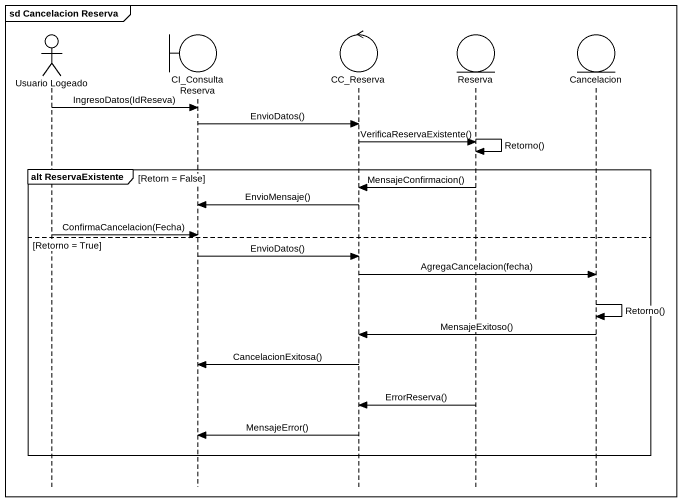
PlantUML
@startuml
mainframe sd Cancelacion Reserva
hide footbox
actor "Usuario Logeado" as Usuario_Logeado
boundary CI_ConsultaReserva
control CC_Reserva
entity Reserva
entity Cancelacion

Usuario_Logeado -> CI_ConsultaReserva : IngresoDatos(IdReseva)
CI_ConsultaReserva -> CC_Reserva : EnvioDatos()
Reserva -> Reserva : Retorno()
CC_Reserva -> Reserva : VerificaReservaExistente()
group alt ReservaExistente [Retorn = False]
  Reserva -> CC_Reserva : MensajeConfirmacion()
  CC_Reserva -> CI_ConsultaReserva : EnvioMensaje()
  Usuario_Logeado -> CI_ConsultaReserva : ConfirmaCancelacion(Fecha)
else Retorno = True
  CI_ConsultaReserva -> CC_Reserva : EnvioDatos()
  CC_Reserva -> Cancelacion : AgregaCancelacion(fecha)
  Cancelacion -> Cancelacion : Retorno()
  Cancelacion -> CC_Reserva : MensajeExitoso()
  CC_Reserva -> CI_ConsultaReserva : CancelacionExitosa()
  Reserva -> CC_Reserva : ErrorReserva()
  CC_Reserva -> CI_ConsultaReserva : MensajeError()
end
@enduml
